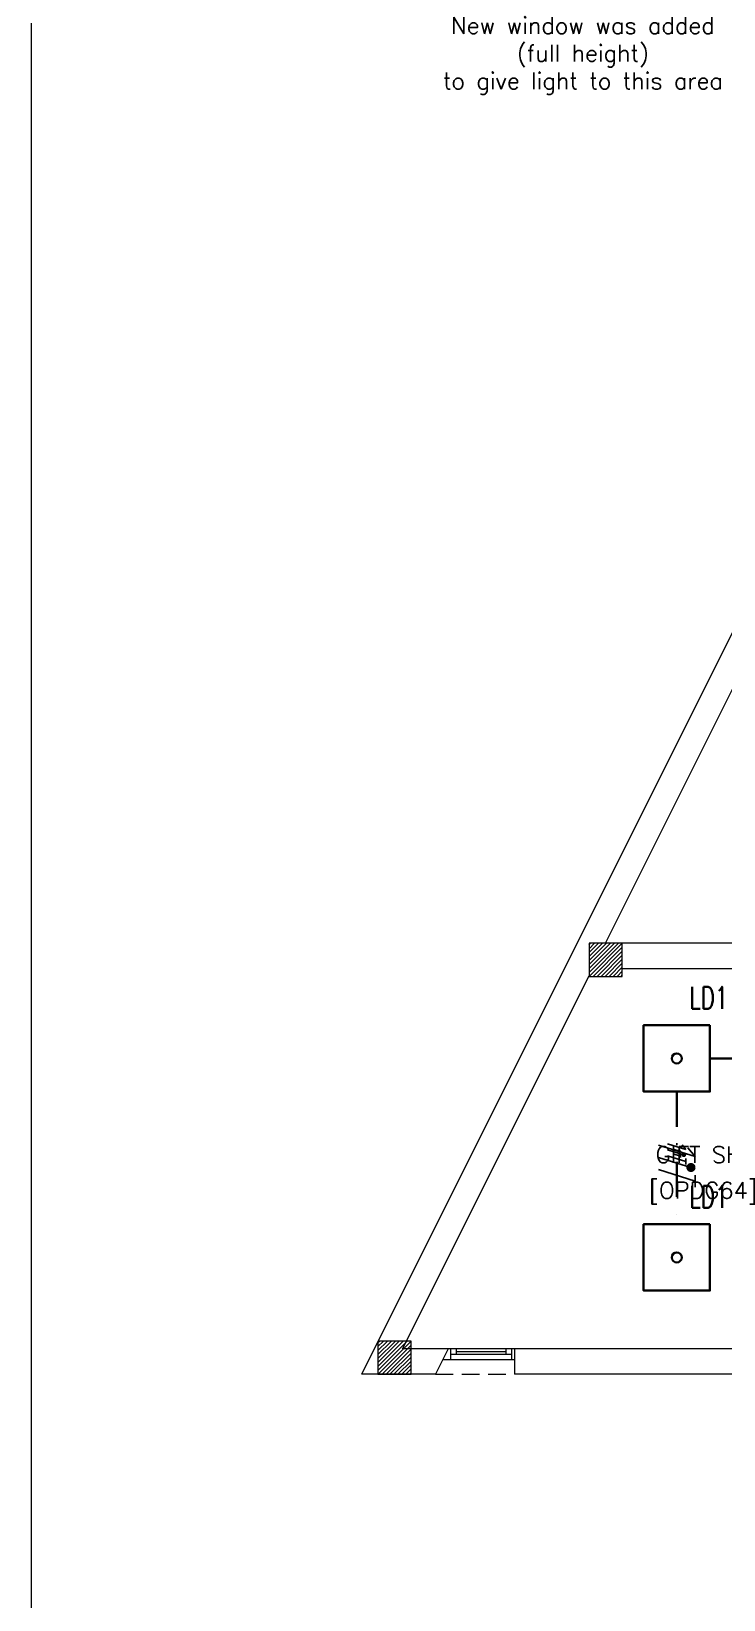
# Model space of a CAD drawing. Header units: inches. Extents: x -12418 to 183584, y -29325 to 19878.
# Drawn here: x -12418 to -6155, y -15136 to -947 of the extents above; entities that cross this region are included whole.
import ezdxf
from ezdxf.enums import TextEntityAlignment as Align

# ---------------------------------------------------------------- set-up
doc = ezdxf.new("R2010")
doc.units = ezdxf.units.IN
doc.header["$LTSCALE"] = 25
doc.header["$MEASUREMENT"] = 0
doc.linetypes.add('00-Ground Floor$0$HIDDEN', pattern=[9.525, 6.35, -3.175])
doc.linetypes.add('DASHDOT', pattern=[25.4, 12.7, -6.35, 0, -6.35])
doc.layers.get('0').update_dxf_attribs({"color": 8})
for name, color, linetype, lineweight in [('00-Ground Floor$0$72_EGR_BASE_TEXT', 252, 'Continuous', 5), ('00-Ground Floor$0$Aluminum', 251, 'Continuous', 5), ('00-Ground Floor$0$Frame', 252, 'Continuous', 9), ('00-Ground Floor$0$Hatch', 254, 'Continuous', 5), ('00-Ground Floor$0$Proj', 251, 'Continuous', 5), ('00-Ground Floor$0$Structure', 251, 'Continuous', 5), ('00-Ground Floor$0$Walls', 251, 'Continuous', 5), ('E-LITE-CIRC-NUMB', 6, 'Continuous', 25), ('E-LITE-CLNG', 150, 'Continuous', 35), ('E-LITE-CLNG-CNDT', 6, 'DASHDOT', 35), ('E-LITE-CTRL', 6, 'Continuous', 25), ('E-LITE-IDEN', 6, 'Continuous', 25), ('E-POWR-WIRE', 6, 'Continuous', 25), ('E-POWR-WIRE @ 100', 6, 'Continuous', 25), ('E-POWR-WIRE @ 20', 6, 'Continuous', 25), ('E-POWR-WIRE @ 50', 6, 'Continuous', 25)]:
    doc.layers.add(name, color=color, linetype=linetype, lineweight=lineweight)
doc.styles.add('00-Ground Floor$0$SIMPLEX', font='SIMPLEX.shx', dxfattribs={"height": 150})
doc.styles.add('DC_Simplex', font='SIMPLEX.shx', dxfattribs={"width": 0.7})

# ---------------------------------------------------------------- blocks, each defined once
blk = doc.blocks.new('00-Ground Floor')
at = {"layer": '00-Ground Floor$0$Hatch'}
h = blk.add_hatch(dxfattribs=at)
h.set_pattern_fill('ANSI31', color=256, scale=8)
h.set_pattern_definition([(45, (1298255.812, 381329.05), (-17.96051224, 17.96051224), [])])
h.paths.add_polyline_path([(-7372, -9497), (-7072, -9497), (-7072, -9197), (-7372, -9197)])
h = blk.add_hatch(dxfattribs=at)
h.set_pattern_fill('ANSI31', color=256, scale=8)
h.set_pattern_definition([(45, (1296345.402, 377729.05), (-17.96051224, 17.96051224), [])])
h.paths.add_polyline_path([(-9282, -13097), (-8982, -13097), (-8982, -12797), (-9282, -12797)])
at = {"layer": '00-Ground Floor$0$Aluminum'}
for p, q in [((-8047, -12867, 0), (-8647, -12867, 0)), ((-8622, -12967, 0), (-8622, -12867, 0)), ((-8572, -12917, 0), (-8572, -12867, 0)), ((-8572, -12892, 0), (-8122, -12892, 0)), ((-8122, -12917, 0), (-8122, -12867, 0)), ((-8072, -12967, 0), (-8072, -12867, 0)), ((-8047, -12967, 0), (-8697, -12967, 0)), ((-8072, -12917, 0), (-8622, -12917, 0))]:
    blk.add_line(p, q, dxfattribs=at)
at = {"layer": '00-Ground Floor$0$Frame'}
blk.add_line((-12418, 19878, 0), (-12418, -29325, 0), dxfattribs=at)
at = {"layer": '00-Ground Floor$0$Proj', "linetype": '00-Ground Floor$0$HIDDEN'}
blk.add_line((-8762, -13097, 0), (-8047, -13097, 0), dxfattribs=at)
at = {"layer": '00-Ground Floor$0$Structure', "elevation": 0}
for points in [[(-7372, -9497), (-7072, -9497), (-7072, -9197), (-7372, -9197)], [(-9282, -13097), (-8982, -13097), (-8982, -12797), (-9282, -12797)]]:
    blk.add_lwpolyline(points, close=True, dxfattribs=at)
at = {"layer": '00-Ground Floor$0$Walls'}
for p, q in [((-4218, -2668, 0), (-9432, -13097, 0)), ((-7225, -9197, 0), (-4012, -2771, 0)), ((-3704, -9197, 0), (-7072, -9197, 0)), ((-9060, -12867, 0), (-7372, -9491, 0)), ((-7072, -9427, 0), (-3704, -9427, 0)), ((-8647, -12867, 0), (-9060, -12867, 0)), ((-8647, -12867, 0), (-8762, -13097, 0)), ((-3949, -12867, 0), (-8047, -12867, 0)), ((-8047, -12867, 0), (-8047, -13097, 0)), ((-8762, -13097, 0), (-9432, -13097, 0)), ((-3807, -13097, 0), (-8047, -13097, 0))]:
    blk.add_line(p, q, dxfattribs=at)
at = {"layer": '00-Ground Floor$0$72_EGR_BASE_TEXT', "char_height": 150, "attachment_point": 2, "style": '00-Ground Floor$0$SIMPLEX'}
for s, insert in [('New window was added\\P(full height)\\Pto give light to this area', (-7428, -820, 0)), ('GIFT SHOP', (-6243, -11035)), ('[OPDG64]', (-6338, -11358, 0))]:
    blk.add_mtext(s, dxfattribs=dict(at, insert=insert))
blk = doc.blocks.new('*U310')
blk.add_lwpolyline([(-300, 300), (-300, -300), (300, -300), (300, 300)], close=True)
blk.add_circle((0, 0), 45)
at = {"layer": 'E-LITE-CIRC-NUMB', "style": 'DC_Simplex', "width": 0.7, "flags": 8}
blk.add_attdef('CIRCUIT', text='', height=200, rotation=0, dxfattribs=at).set_placement((-474, 300), align=Align.RIGHT)
at = {"layer": 'E-LITE-CTRL', "style": 'DC_Simplex', "width": 0.7, "flags": 8}
blk.add_attdef('CONTROL', (1119, -935), '', height=200, rotation=360, dxfattribs=at)
at = {"layer": 'E-LITE-IDEN', "style": 'DC_Simplex', "width": 0.7, "flags": 8}
blk.add_attdef('TYPE', (-115, 449), '', height=200, rotation=360, dxfattribs=at)
blk = doc.blocks.new('*U14')
blk.add_lwpolyline([(-300, 300), (-300, -300), (300, -300), (300, 300)], close=True)
blk.add_circle((0, 0), 45)
at = {"layer": 'E-LITE-CIRC-NUMB', "style": 'DC_Simplex', "width": 0.7, "flags": 8}
blk.add_attdef('CIRCUIT', text='', height=200, rotation=0, dxfattribs=at).set_placement((-474, 300), align=Align.RIGHT)
at = {"layer": 'E-LITE-CTRL', "style": 'DC_Simplex', "width": 0.7, "flags": 8}
blk.add_attdef('CONTROL', (1119, -935), '', height=200, rotation=360, dxfattribs=at)
at = {"layer": 'E-LITE-IDEN', "style": 'DC_Simplex', "width": 0.7, "flags": 8}
blk.add_attdef('TYPE', (-115, 449), '', height=200, rotation=360, dxfattribs=at)
blk = doc.blocks.new('*U82')
for p, q in [((-1.66, 1.62), (1.66, 0.59)), ((-1.66, 0.52), (1.66, -0.52)), ((1.66, 0.59), (1, 1.39)), ((-1.66, -0.59), (1.66, -1.62)), ((1.66, -1.08), (1.66, -2.16))]:
    blk.add_line(p, q)
at = {"const_width": 0.414}
blk.add_lwpolyline([(1.28, -0.19, 1), (1.28, -0.6, 1)], format="xyb", close=True, dxfattribs=at)
blk = doc.blocks.new('*U1362')
at = {"layer": 'E-POWR-WIRE @ 100', "xscale": 100, "yscale": 100, "zscale": 100}
blk.add_blockref('*U82', (-6579, -11187, 0), dxfattribs=at)
at = {"layer": 'E-POWR-WIRE @ 20', "xscale": 20, "yscale": 20, "zscale": 20}
blk.add_blockref('*U82', (-6579, -11092, 0), dxfattribs=at)
at = {"layer": 'E-POWR-WIRE @ 50', "xscale": 50, "yscale": 50, "zscale": 50}
blk.add_blockref('*U82', (-6579, -11092, 0), dxfattribs=at)

msp = doc.modelspace()

# ---------------------------------------------------------------- linework, layer by layer
at = {"layer": 'E-LITE-CLNG-CNDT', "elevation": 0}
for points in [[(-6279, -10240), (-5079, -10240)], [(-6579, -10540), (-6579, -11740)]]:
    msp.add_lwpolyline(points, dxfattribs=at)

# ---------------------------------------------------------------- block references
at = {"layer": 'E-LITE-CLNG'}
ref = msp.add_blockref('*U310', (-6579, -10240, 0), dxfattribs=dict(at, xscale=-1))
ref.add_attrib('TYPE', 'LD1', (-6464, -9791, 0), dxfattribs={"layer": 'E-LITE-IDEN', "height": 200, "rotation": 0, "style": 'DC_Simplex', "width": 0.7, "flags": 8})
ref = msp.add_blockref('*U14', (-6579, -12040, 0), dxfattribs=dict(at, xscale=-1))
ref.add_attrib('TYPE', 'LD1', (-6464, -11591, 0), dxfattribs={"layer": 'E-LITE-IDEN', "height": 200, "rotation": 0, "style": 'DC_Simplex', "width": 0.7, "flags": 8})
at = {"layer": 'E-LITE-CLNG-CNDT', "color": 1}
msp.add_blockref('00-Ground Floor', (0, 0), dxfattribs=at)
at = {"layer": 'E-POWR-WIRE'}
msp.add_blockref('*U1362', (0, 0), dxfattribs=at)

doc.saveas('drawing.dxf')
